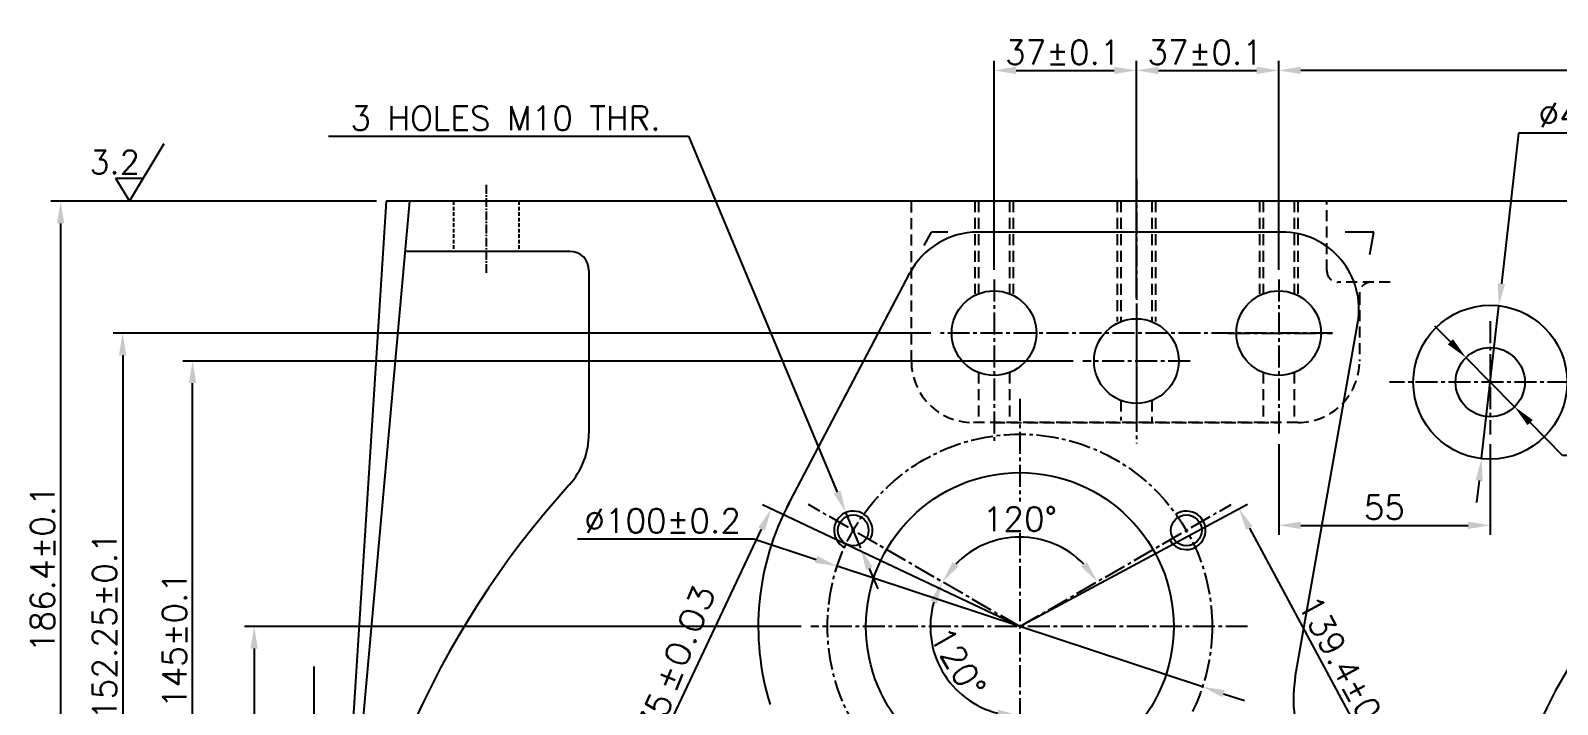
# Model space of a CAD drawing. Header units: millimetres. Extents: x -4466 to 20635, y -2270 to 9154.
# Drawn here: x 3815.4 to 4212.4, y -1962.9 to -1787.7 of the extents above; entities that cross this region are included whole.
import ezdxf

# ---------------------------------------------------------------- set-up
doc = ezdxf.new("R2010")
doc.units = ezdxf.units.MM
doc.header["$LTSCALE"] = 0.3
doc.header["$PDSIZE"] = -50
doc.linetypes.add('CENTER2', pattern=[28.575, 19.05, -3.175, 3.175, -3.175])
doc.linetypes.add('HIDDEN2', pattern=[4.7625, 3.175, -1.5875])
doc.layers.add('center', color=1, linetype='CENTER2')
doc.layers.add('hidden', color=4, linetype='HIDDEN2')
doc.styles.add('rs', font='romans.shx')
doc.styles.get("Standard").update_dxf_attribs({"font": 'romans.shx'})
doc.dimstyles.new('sarab', dxfattribs={"dimscale": 3, "dimtxt": 2.5, "dimasz": 2.3, "dimexe": 1, "dimexo": 1, "dimtad": 1, "dimdec": 3, "dimdsep": 46, "dimtxsty": 'rs', "dimcen": 0, "dimclrd": 1, "dimclre": 1, "dimclrt": 7, "dimadec": 3, "dimazin": 2, "dimtfac": 1, "dimtdec": 3, "dimtmove": 0, "dimatfit": 3, "dimfxl": 1, "dimarcsym": 0})
doc.dimstyles.new('sarab$0', dxfattribs={"dimscale": 3, "dimtxt": 2.5, "dimasz": 2.3, "dimexe": 1, "dimexo": 1, "dimtad": 1, "dimdec": 3, "dimdsep": 46, "dimtxsty": 'rs', "dimcen": 0, "dimclrd": 1, "dimclre": 1, "dimclrt": 7, "dimadec": 3, "dimazin": 2, "dimtfac": 1, "dimtdec": 3, "dimtmove": 0, "dimatfit": 3, "dimfxl": 1, "dimarcsym": 0})
doc.dimstyles.new('sarab$3', dxfattribs={"dimscale": 3, "dimtxt": 2.5, "dimasz": 2.3, "dimexe": 1, "dimexo": 1, "dimtad": 1, "dimdec": 3, "dimdsep": 46, "dimtxsty": 'rs', "dimcen": 0, "dimclrd": 1, "dimclre": 1, "dimclrt": 7, "dimadec": 3, "dimazin": 2, "dimtfac": 1, "dimtdec": 3, "dimtmove": 0, "dimatfit": 3, "dimfxl": 1, "dimarcsym": 0})

# ---------------------------------------------------------------- blocks, each defined once
blk = doc.blocks.new('*D496')
at = {"color": 1, "lineweight": -2, "transparency": 16777216}
blk.add_arc((4072.59, -1942.62), 23.25, 44.2052, 135.7948, dxfattribs=at)
at = {"color": 1, "transparency": 16777216}
for points in [[(4056.69, -1926.98), (4055.16, -1925.83), (4052.45, -1930.99)], [(4090.02, -1925.83), (4088.49, -1926.98), (4092.73, -1930.99)]]:
    blk.add_solid(points, dxfattribs=at)
at = {"layer": 'Defpoints', "color": 0, "transparency": 16777216}
for p in [(4017.69, -1910.92), (4127.49, -1910.92), (4080.54, -1920.77), (4072.59, -1942.62), (4072.59, -1942.62)]:
    blk.add_point(p, dxfattribs=at)
at = {"color": 7, "transparency": 16777216, "insert": (4072.59, -1914.68), "char_height": 6.25, "attachment_point": 5, "style": 'rs'}
blk.add_mtext('120°', dxfattribs=at)
blk = doc.blocks.new('*D497')
at = {"color": 1, "lineweight": -2, "transparency": 16777216}
for p, q in [((3892.9, -1815.19), (3986.43, -1815.19)), ((3986.43, -1815.19), (4025.14, -1907.7)), ((4031.22, -1922.23), (4027.36, -1913)), ((4033.44, -1927.53), (4035.66, -1932.84))]:
    blk.add_line(p, q, dxfattribs=at)
at = {"color": 1, "transparency": 16777216}
for points in [[(4026.02, -1907.33), (4024.26, -1908.07), (4027.36, -1913)], [(4034.32, -1927.16), (4032.56, -1927.9), (4031.22, -1922.23)]]:
    blk.add_solid(points, dxfattribs=at)
at = {"layer": 'Defpoints', "color": 0, "transparency": 16777216}
for p in [(4027.36, -1913), (4031.22, -1922.23)]:
    blk.add_point(p, dxfattribs=at)
at = {"color": 7, "transparency": 16777216, "insert": (3938.88, -1810.51), "char_height": 6.25, "attachment_point": 5, "style": 'rs'}
blk.add_mtext('3 HOLES M10 THR.', dxfattribs=at)
blk = doc.blocks.new('*D500')
at = {"color": 1, "lineweight": -2, "transparency": 16777216}
for p, q in [((3957.56, -1919.83), (4003.46, -1919.83)), ((4003.46, -1919.83), (4019.64, -1925.16)), ((4120.08, -1958.27), (4025.1, -1926.96)), ((4125.54, -1960.07), (4131, -1961.87))]:
    blk.add_line(p, q, dxfattribs=at)
at = {"color": 1, "transparency": 16777216}
for points in [[(4019.94, -1924.25), (4019.34, -1926.07), (4025.1, -1926.96)], [(4125.84, -1959.16), (4125.24, -1960.98), (4120.08, -1958.27)]]:
    blk.add_solid(points, dxfattribs=at)
at = {"layer": 'Defpoints', "color": 0, "transparency": 16777216}
for p in [(4025.1, -1926.96), (4120.08, -1958.27)]:
    blk.add_point(p, dxfattribs=at)
at = {"color": 7, "transparency": 16777216, "insert": (3979.73, -1915.14), "char_height": 6.25, "attachment_point": 5, "style": 'rs'}
blk.add_mtext('∅100±0.2', dxfattribs=at)
blk = doc.blocks.new('*D501')
at = {"color": 1, "lineweight": -2, "transparency": 16777216}
blk.add_arc((4072.59, -1942.62), 23.26, 164.2023, 255.7977, dxfattribs=at)
at = {"color": 1, "transparency": 16777216}
for points in [[(4049.33, -1935.91), (4051.1, -1936.66), (4052.45, -1930.99)], [(4067, -1964.21), (4066.77, -1966.11), (4072.59, -1965.87)]]:
    blk.add_solid(points, dxfattribs=at)
at = {"layer": 'Defpoints', "color": 0, "transparency": 16777216}
for p in [(4017.69, -1910.92), (4072.59, -1918.36), (4072.59, -1942.62), (4049.69, -1946.65), (4072.59, -2006.01)]:
    blk.add_point(p, dxfattribs=at)
at = {"color": 7, "transparency": 16777216, "insert": (4056.51, -1951.9), "char_height": 6.25, "attachment_point": 5, "rotation": 300, "style": 'rs'}
blk.add_mtext('120°', dxfattribs=at)
blk = doc.blocks.new('*D503')
at = {"color": 1, "lineweight": -2, "transparency": 16777216}
for p, q in [((4065.89, -1849.91), (4065.89, -1795.59)), ((4071.64, -1798.09), (4097.14, -1798.09)), ((4102.89, -1829.62), (4102.89, -1795.59))]:
    blk.add_line(p, q, dxfattribs=at)
at = {"color": 1, "transparency": 16777216}
for points in [[(4071.64, -1797.13), (4071.64, -1799.05), (4065.89, -1798.09)], [(4097.14, -1797.13), (4097.14, -1799.05), (4102.89, -1798.09)]]:
    blk.add_solid(points, dxfattribs=at)
at = {"layer": 'Defpoints', "color": 0, "transparency": 16777216}
for p in [(4102.89, -1798.09), (4102.89, -1832.12), (4065.89, -1852.41)]:
    blk.add_point(p, dxfattribs=at)
at = {"color": 7, "transparency": 16777216, "insert": (4083.77, -1793.4), "char_height": 6.25, "attachment_point": 5, "style": 'rs'}
blk.add_mtext('37±0.1', dxfattribs=at)
blk = doc.blocks.new('*D504')
at = {"color": 1, "lineweight": -2, "transparency": 16777216}
for p, q in [((4102.89, -1857.16), (4102.89, -1795.59)), ((4108.64, -1798.09), (4134.14, -1798.09)), ((4139.89, -1849.91), (4139.89, -1795.59))]:
    blk.add_line(p, q, dxfattribs=at)
at = {"color": 1, "transparency": 16777216}
for points in [[(4108.64, -1797.13), (4108.64, -1799.05), (4102.89, -1798.09)], [(4134.14, -1797.13), (4134.14, -1799.05), (4139.89, -1798.09)]]:
    blk.add_solid(points, dxfattribs=at)
at = {"layer": 'Defpoints', "color": 0, "transparency": 16777216}
for p in [(4139.89, -1798.09), (4139.89, -1852.41), (4102.89, -1859.66)]:
    blk.add_point(p, dxfattribs=at)
at = {"color": 7, "transparency": 16777216, "insert": (4120.77, -1793.4), "char_height": 6.25, "attachment_point": 5, "style": 'rs'}
blk.add_mtext('37±0.1', dxfattribs=at)
blk = doc.blocks.new('*D508')
at = {"color": 1, "lineweight": -2, "transparency": 16777216}
for p, q in [((4086.43, -1873.62), (3855.03, -1873.62)), ((3857.53, -2012.87), (3857.53, -1879.37)), ((3899.5, -2018.62), (3855.03, -2018.62))]:
    blk.add_line(p, q, dxfattribs=at)
at = {"color": 1, "transparency": 16777216}
for points in [[(3856.57, -1879.37), (3858.48, -1879.37), (3857.53, -1873.62)], [(3856.57, -2012.87), (3858.48, -2012.87), (3857.53, -2018.62)]]:
    blk.add_solid(points, dxfattribs=at)
at = {"layer": 'Defpoints', "color": 0, "transparency": 16777216}
for p in [(3857.53, -1873.62), (4088.93, -1873.62), (3902, -2018.62)]:
    blk.add_point(p, dxfattribs=at)
at = {"color": 7, "transparency": 16777216, "insert": (3852.84, -1946.12), "char_height": 6.25, "attachment_point": 5, "rotation": 90, "style": 'rs'}
blk.add_mtext('145±0.1', dxfattribs=at)
blk = doc.blocks.new('*D509')
at = {"color": 1, "lineweight": -2, "transparency": 16777216}
for p, q in [((4049.43, -1866.37), (3836.86, -1866.37)), ((3839.36, -1872.12), (3839.36, -2012.87)), ((3899.5, -2018.62), (3836.86, -2018.62))]:
    blk.add_line(p, q, dxfattribs=at)
at = {"color": 1, "transparency": 16777216}
for points in [[(3838.4, -1872.12), (3840.31, -1872.12), (3839.36, -1866.37)], [(3838.4, -2012.87), (3840.31, -2012.87), (3839.36, -2018.62)]]:
    blk.add_solid(points, dxfattribs=at)
at = {"layer": 'Defpoints', "color": 0, "transparency": 16777216}
for p in [(4051.93, -1866.37), (3839.36, -2018.62), (3902, -2018.62)]:
    blk.add_point(p, dxfattribs=at)
at = {"color": 7, "transparency": 16777216, "insert": (3834.67, -1942.49), "char_height": 6.25, "attachment_point": 5, "rotation": 90, "style": 'rs'}
blk.add_mtext('152.25±0.1', dxfattribs=at)
blk = doc.blocks.new('*D465')
at = {"color": 1, "lineweight": -2, "transparency": 16777216}
for p, q in [((4074.79, -1941.43), (4131.75, -1910.78)), ((4132.27, -1917.03), (4192.87, -2029.66)), ((4140.84, -2064.18), (4197.8, -2033.53))]:
    blk.add_line(p, q, dxfattribs=at)
at = {"color": 1, "transparency": 16777216}
for points in [[(4133.11, -1916.58), (4131.43, -1917.49), (4129.55, -1911.97)], [(4193.72, -2029.2), (4192.03, -2030.11), (4195.6, -2034.72)]]:
    blk.add_solid(points, dxfattribs=at)
at = {"layer": 'Defpoints', "color": 0, "transparency": 16777216}
for p in [(4072.59, -1942.62), (4195.6, -2034.72), (4138.64, -2065.37)]:
    blk.add_point(p, dxfattribs=at)
at = {"color": 7, "transparency": 16777216, "insert": (4158.95, -1956.73), "char_height": 6.25, "attachment_point": 5, "rotation": 298.2841, "style": 'rs'}
blk.add_mtext('139.4±0.03', dxfattribs=at)
blk = doc.blocks.new('*D540')
at = {"color": 1, "lineweight": -2, "transparency": 16777216}
for p, q in [((4070.33, -1941.55), (4005.67, -1911.02)), ((3952.44, -2029.64), (4005.48, -1917.29)), ((4012.38, -2064.3), (3947.72, -2033.77))]:
    blk.add_line(p, q, dxfattribs=at)
at = {"color": 1, "transparency": 16777216}
for points in [[(4004.61, -1916.88), (4006.34, -1917.7), (4007.93, -1912.09)], [(3951.57, -2029.23), (3953.3, -2030.05), (3949.98, -2034.84)]]:
    blk.add_solid(points, dxfattribs=at)
at = {"layer": 'Defpoints', "color": 0, "transparency": 16777216}
for p in [(4007.93, -1912.09), (4072.59, -1942.62), (4014.64, -2065.37)]:
    blk.add_point(p, dxfattribs=at)
at = {"color": 7, "transparency": 16777216, "insert": (3973.64, -1973.75), "char_height": 6.25, "attachment_point": 5, "rotation": 64.7281, "style": 'rs'}
blk.add_mtext('135.75', dxfattribs=at)
blk = doc.blocks.new('_DatumFilled')
at = {"color": 0, "linetype": 'ByBlock'}
blk.add_solid([(0, 0.577), (-1, 0), (0, -0.577)], dxfattribs=at)
blk = doc.blocks.new('*D482')
at = {"color": 1, "lineweight": -2, "transparency": 16777216}
for p, q in [((4139.89, -1849.91), (4139.89, -1795.59)), ((4316.14, -1798.09), (4145.64, -1798.09)), ((4321.89, -1825.62), (4321.89, -1795.59))]:
    blk.add_line(p, q, dxfattribs=at)
at = {"color": 1, "transparency": 16777216}
for points in [[(4145.64, -1797.13), (4145.64, -1799.05), (4139.89, -1798.09)], [(4316.14, -1797.13), (4316.14, -1799.05), (4321.89, -1798.09)]]:
    blk.add_solid(points, dxfattribs=at)
at = {"layer": 'Defpoints', "color": 0, "transparency": 16777216}
for p in [(4139.89, -1798.09), (4321.89, -1828.12), (4139.89, -1852.41)]:
    blk.add_point(p, dxfattribs=at)
at = {"color": 7, "transparency": 16777216, "insert": (4230.89, -1791.84), "char_height": 6.25, "attachment_point": 5, "style": 'rs'}
blk.add_mtext('182{}{\\A0;{\\H1.5x;}{\\A2;\\H0.71x;\\C2;%%p0.1}}', dxfattribs=at)
blk = doc.blocks.new('*D572')
at = {"color": 1, "lineweight": -2, "transparency": 16777216}
for p, q in [((4139.89, -1895.24), (4139.89, -1918.82)), ((4194.89, -1895.24), (4194.89, -1918.82)), ((4145.64, -1916.32), (4189.14, -1916.32))]:
    blk.add_line(p, q, dxfattribs=at)
at = {"color": 1, "transparency": 16777216}
for points in [[(4145.64, -1915.36), (4145.64, -1917.27), (4139.89, -1916.32)], [(4189.14, -1915.36), (4189.14, -1917.27), (4194.89, -1916.32)]]:
    blk.add_solid(points, dxfattribs=at)
at = {"layer": 'Defpoints', "color": 0, "transparency": 16777216}
for p in [(4139.89, -1892.74), (4194.89, -1892.74), (4194.89, -1916.32)]:
    blk.add_point(p, dxfattribs=at)
at = {"color": 7, "transparency": 16777216, "insert": (4167.39, -1911.63), "char_height": 6.25, "attachment_point": 5, "style": 'rs'}
blk.add_mtext('55', dxfattribs=at)
blk = doc.blocks.new('*D574')
at = {"color": 1, "lineweight": -2, "transparency": 16777216}
for p, q in [((4184.53, -1868.62), (4180.49, -1864.53)), ((4188.57, -1872.71), (4201.21, -1885.52)), ((4213.69, -1898.15), (4205.25, -1889.61)), ((4284.71, -1898.15), (4213.69, -1898.15))]:
    blk.add_line(p, q, dxfattribs=at)
at = {"color": 1, "transparency": 16777216}
for points in [[(4185.21, -1867.95), (4183.85, -1869.29), (4188.57, -1872.71)], [(4205.94, -1888.94), (4204.57, -1890.29), (4201.21, -1885.52)]]:
    blk.add_solid(points, dxfattribs=at)
at = {"layer": 'Defpoints', "color": 0, "transparency": 16777216}
for p in [(4188.57, -1872.71), (4201.21, -1885.52)]:
    blk.add_point(p, dxfattribs=at)
at = {"color": 7, "transparency": 16777216, "insert": (4249.98, -1893.46), "char_height": 6.25, "attachment_point": 5, "style": 'rs'}
blk.add_mtext('∅18{\\H0.7x;\\S+0.027^ ;} HOLE', dxfattribs=at)
blk = doc.blocks.new('*D575')
at = {"color": 1, "lineweight": -2, "transparency": 16777216}
for p, q in [((4202.2, -1814.38), (4197.78, -1853.53)), ((4279.95, -1814.38), (4202.2, -1814.38)), ((4192.65, -1898.99), (4197.13, -1859.24)), ((4192, -1904.7), (4191.36, -1910.42))]:
    blk.add_line(p, q, dxfattribs=at)
at = {"color": 1, "transparency": 16777216}
for points in [[(4196.83, -1853.42), (4198.73, -1853.64), (4197.13, -1859.24)], [(4191.05, -1904.6), (4192.95, -1904.81), (4192.65, -1898.99)]]:
    blk.add_solid(points, dxfattribs=at)
at = {"layer": 'Defpoints', "color": 0, "transparency": 16777216}
for p in [(4197.13, -1859.24), (4192.65, -1898.99)]:
    blk.add_point(p, dxfattribs=at)
at = {"color": 7, "transparency": 16777216, "insert": (4241.86, -1809.69), "char_height": 6.25, "attachment_point": 5, "style": 'rs'}
blk.add_mtext('∅40-SPOT FACE', dxfattribs=at)

msp = doc.modelspace()

# ---------------------------------------------------------------- linework, layer by layer
for p, q in [((3841.11096, -1832.11642), (3850.14011, -1817.06783)), ((3837.51096, -1826.11642), (3844.71096, -1826.11642)), ((3837.51096, -1826.11642), (3841.11096, -1832.11642)), ((3907.89045, -1832.11642), (3892.84105, -2066.55078)), ((3913.89045, -1832.11642), (3893.08113, -2063.43552)), ((4470.39045, -1832.11642), (3907.89045, -1832.11642)), ((4047.74725, -1843.62874), (4049.59045, -1840.11642)), ((4053.84568, -1840.11642), (4049.59045, -1840.11642)), ((4140.75538, -1840.11642), (4061.68151, -1840.11642)), ((4164.59045, -1840.11642), (4157.17879, -1840.11642)), ((4163.56482, -1845.93306), (4164.59045, -1840.11642)), ((3955.59045, -1845.11642), (3913.1294, -1845.11642)), ((3960.59045, -1850.11642), (3960.59045, -1892.4125)), ((4012.03345, -1911.68342), (4043.97195, -1850.82278)), ((4144.19367, -1955.79233), (4160.634, -1862.55454))]:
    msp.add_line(p, q)
at = {"color": 1}
for p, q in [((3905.39045, -1832.11642), (3820.72046, -1832.11642)), ((3823.22046, -1837.86642), (3823.22046, -2012.86642)), ((4015.7367, -1942.61642), (3871.03596, -1942.61642)), ((3873.53596, -1948.36642), (3873.53596, -2059.61642)), ((3889.18239, -2018.61642), (3889.18239, -1952.96642))]:
    msp.add_line(p, q, dxfattribs=at)
for centre, radius in [((4065.89045, -1866.36642), 11), ((4139.89045, -1866.36642), 11), ((4194.89045, -1879.11642), 20), ((4102.89045, -1873.61642), 11), ((4194.89045, -1879.11642), 9), ((4072.59045, -1942.61642), 40), ((4029.28918, -1917.61642), 4), ((4115.89172, -1917.61642), 4)]:
    msp.add_circle(centre, radius)
for centre, radius, start, end in [((4061.68151, -1860.11642), 20, 90, 152.3103697), ((4140.75538, -1860.11642), 20, 350, 90), ((3955.59045, -1850.11642), 5, 0, 90), ((3940.59045, -1892.4125), 20, 317.9048346, 0), ((4321.89045, -2018.61642), 125, 228.7667609, 158.6071747), ((4132.03481, -2065.36642), 238, 137.9048346, 175.2599622), ((4072.59045, -1942.61642), 68, 151.6790466, 197.3243703), ((4029.28918, -1917.61642), 5, 330, 242.865984), ((4115.89172, -1917.61642), 5, 210, 122.865984), ((4175.70751, -1961.34907), 32, 170, 338.6071747)]:
    msp.add_arc(centre, radius, start, end)
for points in [[(3822.26213, -1837.86642), (3824.1788, -1837.86642), (3823.22046, -1832.11642)], [(3872.57763, -1948.36642), (3874.49429, -1948.36642), (3873.53596, -1942.61642)]]:
    msp.add_solid(points, dxfattribs=at)
at = {"layer": 'center', "ltscale": 0.4}
msp.add_line((3933.89045, -1827.87393), (3933.89045, -1851.10433), dxfattribs=at)
at = {"layer": 'center'}
for p, q in [((4102.89045, -1826.28762), (4102.89045, -1895.01079)), ((4065.89045, -1852.40772), (4065.89045, -1895.30455)), ((4139.89045, -1852.40772), (4139.89045, -1892.74313)), ((4102.89045, -1859.65772), (4102.89045, -1887.57512)), ((4194.89045, -1863.28749), (4194.89045, -1892.74313)), ((4153.84915, -1866.36642), (4051.93175, -1866.36642)), ((4126.76031, -1866.36642), (4153.84915, -1866.36642)), ((4116.84915, -1873.61642), (4088.93175, -1873.61642)), ((4224.03541, -1879.11642), (4168.66803, -1879.11642)), ((4072.59045, -1883.4112), (4072.59045, -1910.15122)), ((4072.59045, -1942.61642), (4017.68631, -1910.9175)), ((4072.59045, -1942.61642), (4127.49459, -1910.9175)), ((4072.59045, -1918.35736), (4072.59045, -2006.01426)), ((4131.82267, -1942.61642), (4018.2367, -1942.61642))]:
    msp.add_line(p, q, dxfattribs=at)
msp.add_circle((4072.59045, -1942.61642), 50, dxfattribs=at)
at = {"layer": 'hidden'}
for p, q in [((3925.39045, -1832.11642), (3925.39045, -1845.11642)), ((3942.39045, -1832.11642), (3942.39045, -1845.11642))]:
    msp.add_line(p, q, dxfattribs=at)
at = {"layer": 'hidden', "ltscale": 3}
for p, q in [((4044.39045, -1873.61642), (4044.39045, -1832.11642)), ((4060.89045, -1832.11642), (4060.89045, -1856.11947)), ((4061.89045, -1832.11642), (4061.89045, -1856.11947)), ((4069.89045, -1832.11642), (4069.89045, -1856.11947)), ((4070.89045, -1832.11642), (4070.89045, -1856.11947)), ((4097.89045, -1832.11642), (4097.89045, -1863.36947)), ((4098.89045, -1832.11642), (4098.89045, -1863.36947)), ((4106.89045, -1832.11642), (4106.89045, -1863.36947)), ((4107.89045, -1832.11642), (4107.89045, -1863.36947)), ((4134.89045, -1832.11642), (4134.89045, -1856.11947)), ((4135.89045, -1832.11642), (4135.89045, -1856.11947)), ((4143.89045, -1832.11642), (4143.89045, -1856.11947)), ((4144.89045, -1832.11642), (4144.89045, -1856.11947)), ((4152.39045, -1850.11642), (4152.39045, -1832.11642)), ((4168.89045, -1853.11642), (4155.39045, -1853.11642)), ((4160.89045, -1856.11642), (4160.89045, -1873.61642)), ((4061.89045, -1876.61337), (4061.89045, -1889.10835)), ((4069.89045, -1876.61337), (4069.89045, -1889.61642)), ((4135.89045, -1876.61337), (4135.89045, -1889.61642)), ((4143.89045, -1876.61337), (4143.89045, -1889.10835)), ((4098.89045, -1883.86337), (4098.89045, -1889.10835)), ((4106.89045, -1883.86337), (4106.89045, -1889.61642)), ((4144.89045, -1889.61642), (4060.21859, -1889.61642)), ((4065.89045, -1889.61642), (4139.89045, -1889.61642))]:
    msp.add_line(p, q, dxfattribs=at)
for centre, radius, start, end in [((4155.39045, -1850.11642), 3, 180, 270), ((4163.89045, -1856.11642), 3, 90, 180), ((4060.39045, -1873.61642), 16, 180, 270), ((4144.89045, -1873.61642), 16, 270, 0)]:
    msp.add_arc(centre, radius, start, end, dxfattribs=at)

# ---------------------------------------------------------------- texts
msp.add_text('3.2', height=6.1).set_placement((3830.74025, -1824.98264))
at = {"width": 1.2}
msp.add_text('%%P0.03', height=6.125, rotation=67.8, dxfattribs=at).set_placement((3982.77631, -1960.2374))
at = {"color": 7, "insert": (3818.53296, -1927.59552), "char_height": 6.25, "attachment_point": 5, "rotation": 90, "style": 'rs'}
msp.add_mtext('186.4±0.1', dxfattribs=at)

# ---------------------------------------------------------------- dimensions: what is measured, and where the dimension line sits
for base, p1, p2, dimstyle, override, picture, middle in [((4102.89045, -1798.08981), (4065.89045, -1852.40772), (4102.89045, -1832.11642), 'sarab', {"dimscale": 2.5, "dimtoh": 1, "dimdec": 2, "dimcen": 2.5, "dimadec": 1, "dimtol": 1, "dimtp": 0.1, "dimtm": 0.1, "dimtdec": 2}, '*D503', (4083.76545, -1798.08981)), ((4139.89045, -1798.08981), (4102.89045, -1859.65772), (4139.89045, -1852.40772), 'sarab', {"dimscale": 2.5, "dimtoh": 1, "dimdec": 2, "dimcen": 2.5, "dimadec": 1, "dimtol": 1, "dimtp": 0.1, "dimtm": 0.1, "dimtdec": 2}, '*D504', (4120.76545, -1798.08981)), ((4194.89045, -1916.31503), (4139.89045, -1892.74313), (4194.89045, -1892.74313), 'sarab$0', {"dimscale": 2.5, "dimtoh": 1, "dimdec": 2, "dimcen": 2.5, "dimadec": 1, "dimtdec": 2}, '*D572', (4167.39045, -1916.31503))]:
    dim = msp.add_linear_dim(base=base, p1=p1, p2=p2, dimstyle=dimstyle, override=override)
    dim.commit()
    dim.dimension.update_dxf_attribs({"geometry": picture, "text_midpoint": middle, "dimtype": 160})
dim = msp.add_linear_dim(base=(4139.89045, -1798.08981), p1=(4321.89045, -1828.11642), p2=(4139.89045, -1852.40772), text='<>{}{\\A0;{\\H1.5x;}{\\A2;\\H0.71x;\\C2;%%p0.1}}', dimstyle='sarab', override={"dimscale": 2.5, "dimdec": 2, "dimadec": 2, "dimtp": 0.1, "dimtm": 0.1, "dimtfac": 0.71, "dimtdec": 2, "dimatfit": 0, "dimtzin": 8})
dim.commit()
dim.dimension.update_dxf_attribs({"geometry": '*D482', "text_midpoint": (4230.89045, -1791.83981)})
for p1, p2, text, dimstyle, override, picture, middle in [((4031.21943, -1922.22881), (4027.35893, -1913.00403), '3 HOLES M10 THR.', 'sarab', {"dimscale": 2.5, "dimtoh": 1, "dimdec": 2, "dimcen": 2.5, "dimadec": 1, "dimtdec": 2}, '*D497', (3938.8818, -1815.19452)), ((4192.64633, -1898.99012), (4197.13457, -1859.24272), '<>-SPOT FACE', 'sarab$3', {"dimscale": 2.5, "dimtoh": 1, "dimdec": 2, "dimcen": 2.5, "dimadec": 2, "dimtdec": 2}, '*D575', (4241.85811, -1814.38048))]:
    dim = msp.add_diameter_dim_2p(p1=p1, p2=p2, text=text, dimstyle=dimstyle, override=override)
    dim.commit()
    dim.dimension.update_dxf_attribs({"geometry": picture, "text_midpoint": middle, "dimtype": 163})
dim = msp.add_diameter_dim_2p(p1=(4188.56698, -1872.71223), p2=(4201.21392, -1885.52061), text='<>{\\H0.7x;\\S+0.027^ ;} HOLE', dimstyle='sarab$3', override={"dimscale": 2.5, "dimtoh": 1, "dimdec": 2, "dimcen": 2.5, "dimadec": 2, "dimtdec": 2})
dim.commit()
dim.dimension.update_dxf_attribs({"geometry": '*D574', "text_midpoint": (4249.97986, -1893.4636)})
for base, p1, p2, picture, middle in [((3839.35551, -2018.61642), (4051.93175, -1866.36642), (3901.99862, -2018.61642), '*D509', (3834.66801, -1942.49142)), ((3857.52533, -1873.61642), (3901.99862, -2018.61642), (4088.93175, -1873.61642), '*D508', (3852.83783, -1946.11642))]:
    dim = msp.add_linear_dim(base=base, p1=p1, p2=p2, angle=90, dimstyle='sarab', override={"dimscale": 2.5, "dimgap": 0.625, "dimdec": 2, "dimcen": 2.5, "dimadec": 1, "dimtol": 1, "dimlim": 0, "dimtp": 0.1, "dimtm": 0.1, "dimtdec": 2})
    dim.commit()
    dim.dimension.update_dxf_attribs({"geometry": picture, "text_midpoint": middle})
dim = msp.add_linear_dim(base=(4007.93165, -1912.09114), p1=(4014.64045, -2065.36642), p2=(4072.59045, -1942.61642), angle=64.728109, text='135.75', dimstyle='sarab', override={"dimscale": 2.5, "dimgap": 0.625, "dimtoh": 1, "dimdec": 2, "dimcen": 2.5, "dimadec": 1, "dimtol": 1, "dimlim": 0, "dimtp": 0.03, "dimtm": 0.03, "dimtdec": 2, "dimldrblk": 'DatumFilled'})
dim.commit()
dim.dimension.update_dxf_attribs({"geometry": '*D540', "text_midpoint": (3977.87906, -1975.7487), "dimtype": 161})
dim = msp.add_diameter_dim_2p(p1=(4120.07619, -1958.27223), p2=(4025.10471, -1926.96061), dimstyle='sarab', override={"dimscale": 2.5, "dimgap": 0.625, "dimtoh": 1, "dimdec": 2, "dimcen": 2.5, "dimadec": 1, "dimtol": 1, "dimlim": 0, "dimtp": 0.2, "dimtm": 0.2, "dimtdec": 2})
dim.commit()
dim.dimension.update_dxf_attribs({"geometry": '*D500', "text_midpoint": (3979.72882, -1919.82576), "dimtype": 163})
for base, line1, line2, picture, middle in [((4080.54304, -1920.76686), ((4072.59045, -1942.61642), (4017.68631, -1910.9175)), ((4072.59045, -1942.61642), (4127.49459, -1910.9175)), '*D496', (4072.59045, -1914.6771)), ((4049.6873, -1946.65486), ((4072.59045, -1918.35736), (4072.59045, -2006.01426)), ((4072.59045, -1942.61642), (4017.68631, -1910.9175)), '*D501', (4056.50925, -1951.9009))]:
    dim = msp.add_angular_dim_2l(base=base, line1=line1, line2=line2, dimstyle='sarab', override={"dimscale": 2.5, "dimtoh": 1, "dimdec": 2, "dimcen": 2.5, "dimadec": 1, "dimtdec": 2})
    dim.commit()
    dim.dimension.update_dxf_attribs({"geometry": picture, "text_midpoint": middle})
dim = msp.add_linear_dim(base=(4195.596, -2034.71946), p1=(4072.59045, -1942.61642), p2=(4138.64045, -2065.36642), angle=298.2840523, dimstyle='sarab', override={"dimscale": 2.5, "dimtoh": 1, "dimdec": 1, "dimcen": 2.5, "dimadec": 1, "dimtol": 1, "dimtp": 0.03, "dimtm": 0.03, "dimtdec": 2})
dim.commit()
dim.dimension.update_dxf_attribs({"geometry": '*D465', "text_midpoint": (4154.82549, -1958.94989), "dimtype": 161})

doc.saveas('drawing.dxf')
